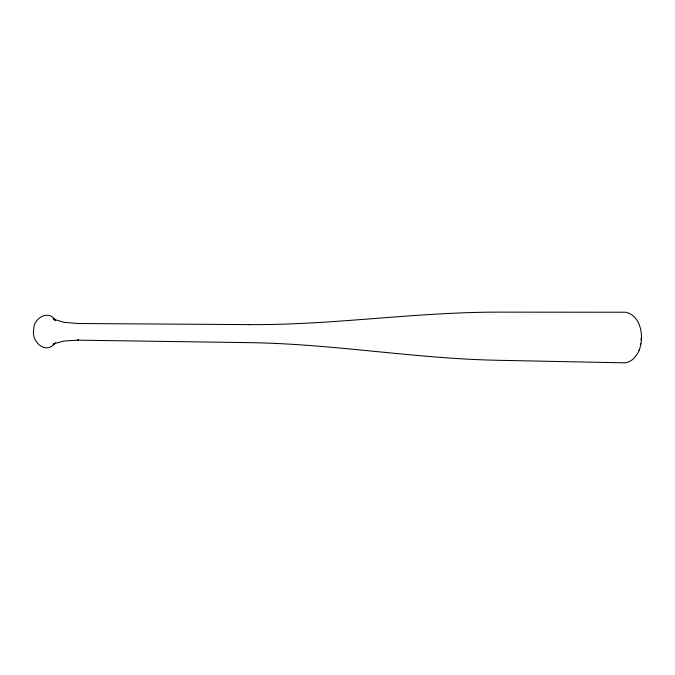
<?xml version="1.0" encoding="UTF-8"?>
<svg xmlns="http://www.w3.org/2000/svg" width="675" height="675" viewBox="0 0 675 675"><rect width="100%" height="100%" fill="white"/><g stroke="black" fill="none" stroke-linecap="round" stroke-linejoin="round"><path stroke-width="1.01" d="M54.152 344.039C44.972 354.687 30.907 340.732 33.767 329.619C33.083 318.558 48.322 309.133 55.249 320.195L53.224 318.296L55.628 320.144L53.679 319.275L64.108 322.338L78.798 323.536L77.473 323.519L250.012 324.616L248.957 324.599C332.049 325.257 414.509 312.128 497.618 312.145L625.556 312.23C647.114 316.229 646.658 359.286 625.067 362.855L497.213 360.273C414.113 358.568 331.94 343.727 248.847 342.638L77.397 340.158L78.713 340.132L64.015 341.027L53.561 343.853L55.527 342.976L53.106 344.756L54.464 343.482M641.123 340.141L641.25 337.677M639.141 350.308L639.385 349.38M640.71 344.233L640.837 343.761"/></g></svg>
